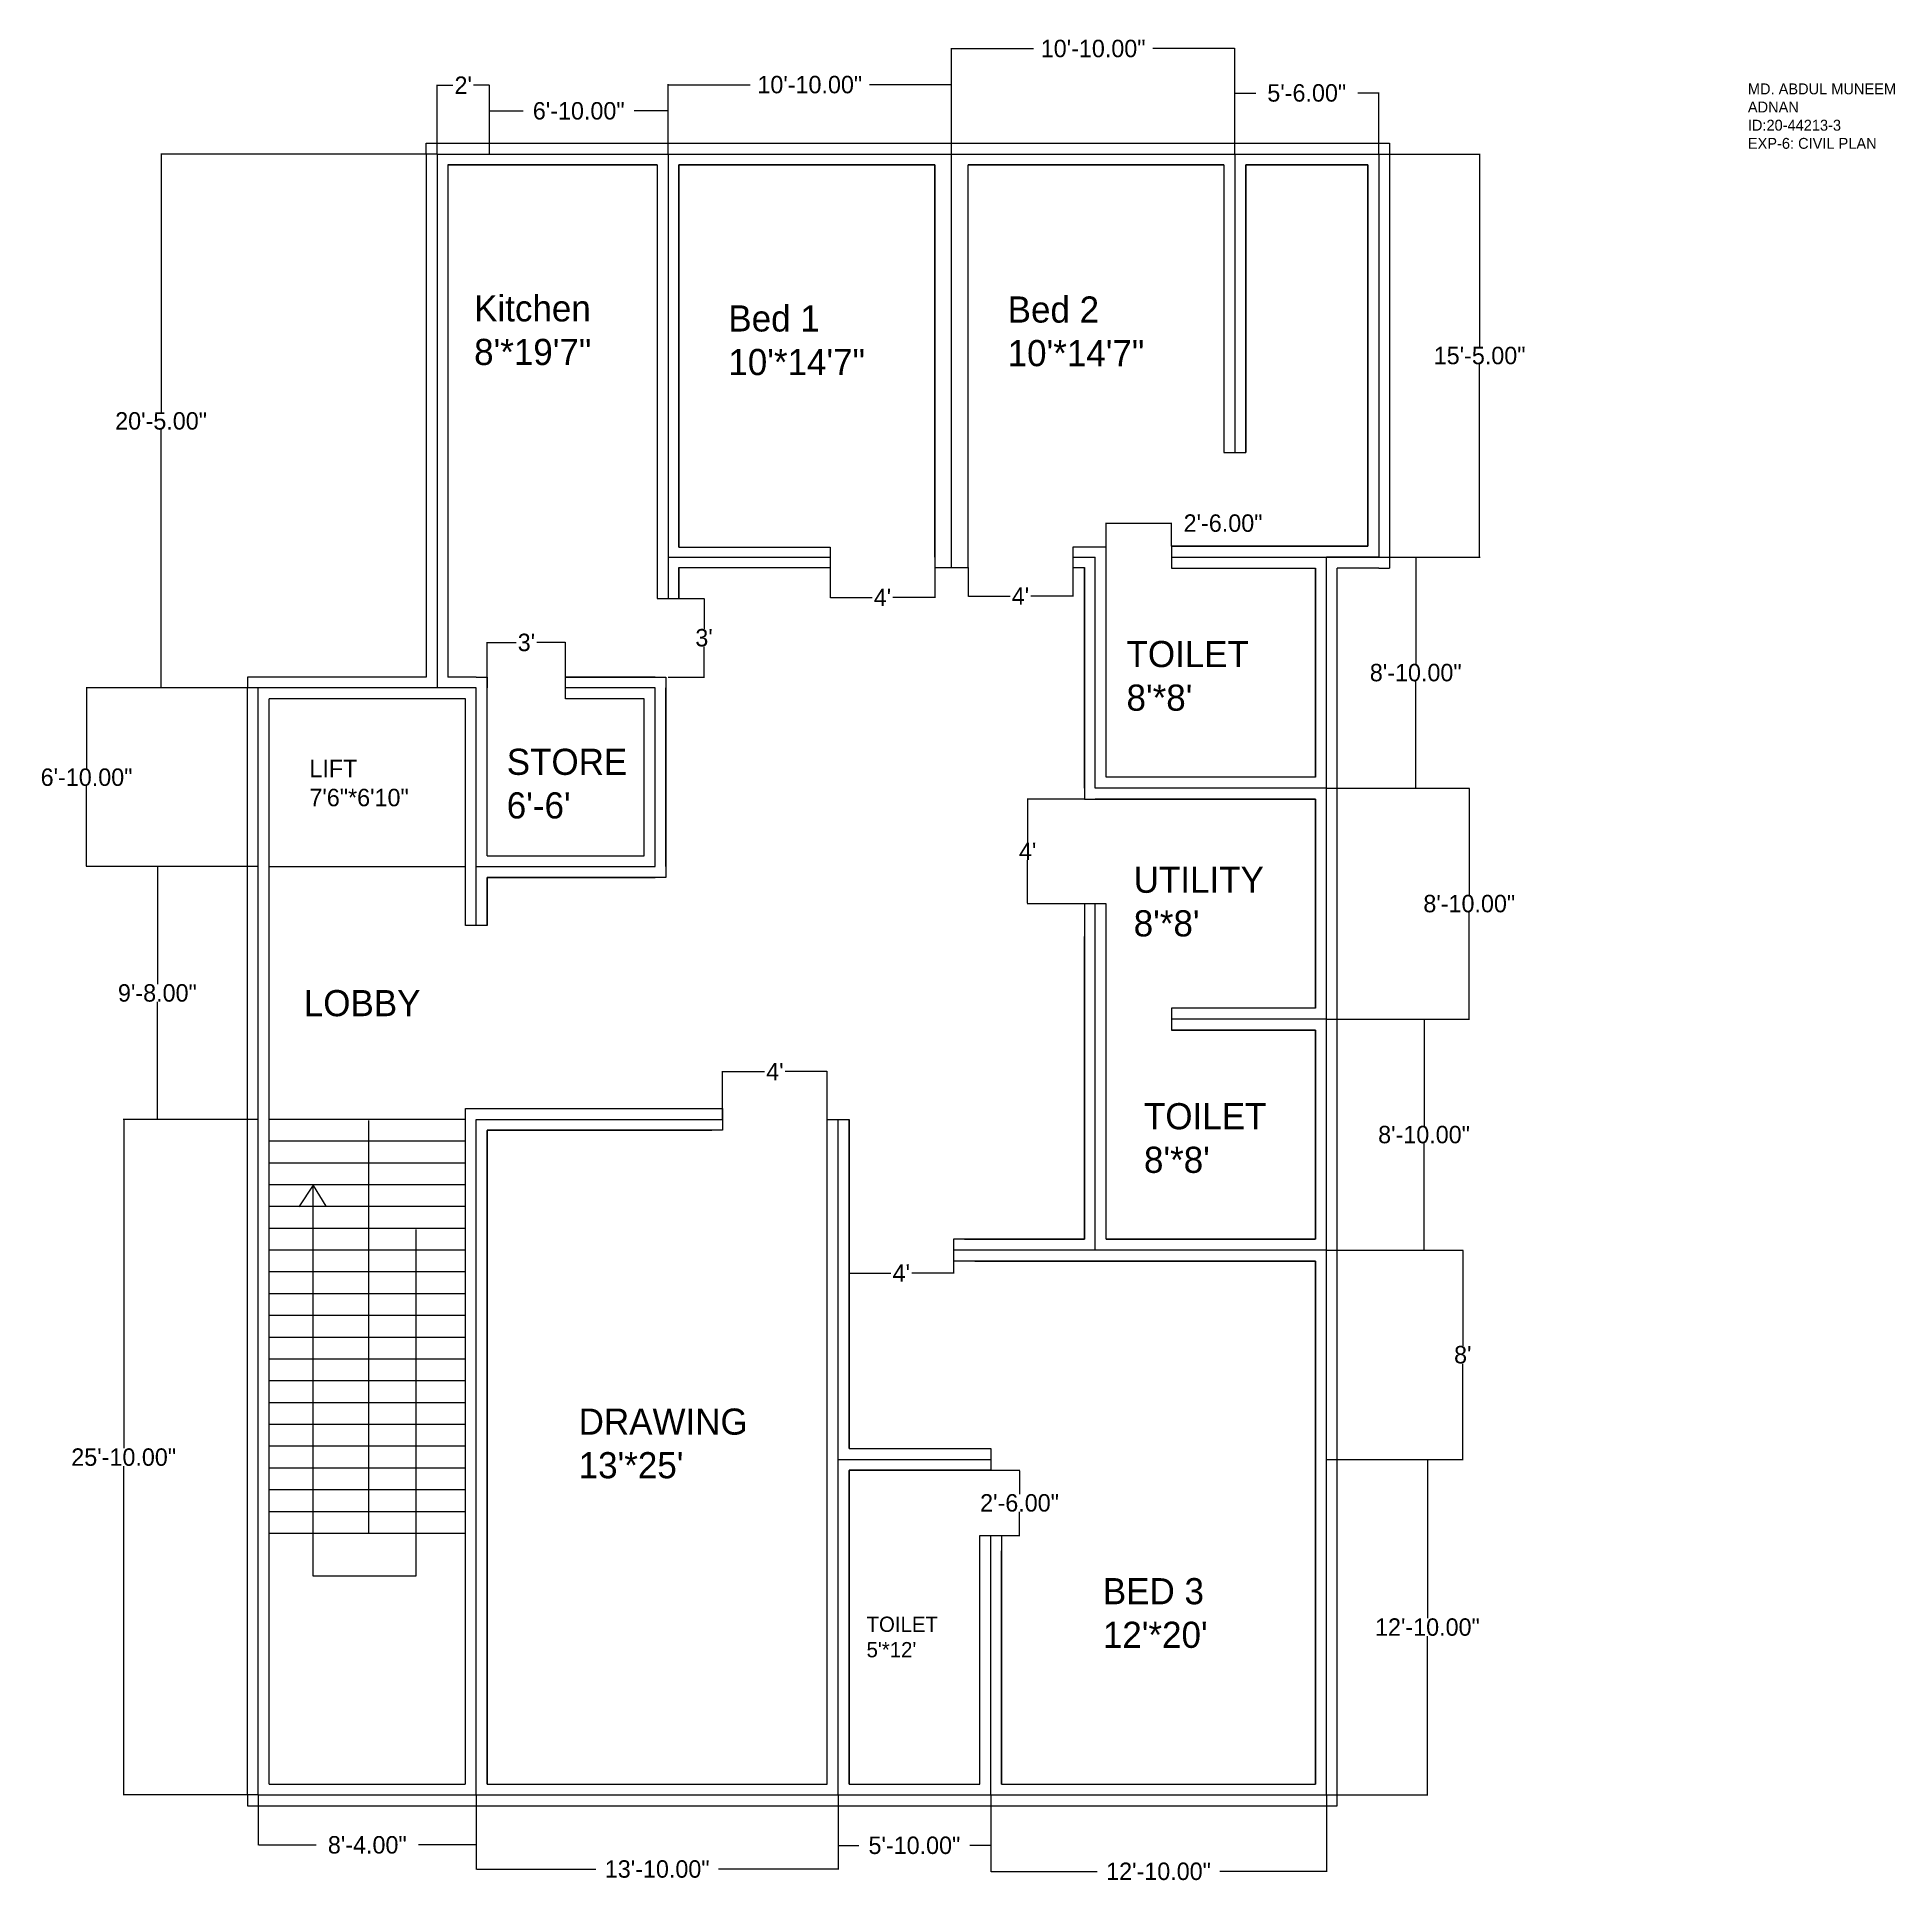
# Model space of a CAD drawing. Header units: inches. Extents: x 15 to 867, y 2 to 849.
import ezdxf

# ---------------------------------------------------------------- set-up
doc = ezdxf.new("R2010")
doc.units = ezdxf.units.IN
doc.header["$MEASUREMENT"] = 0
doc.linetypes.add('HIDDEN', pattern=[0.375, 0.25, -0.125])
doc.dimstyles.get("Standard").update_dxf_attribs({"dimtxt": 0.18, "dimasz": 0.18, "dimexe": 0.18, "dimexo": 0.0625, "dimgap": 0.09, "dimtad": 0, "dimtih": 1, "dimtoh": 1, "dimdec": 4, "dimzin": 0, "dimdsep": 46, "dimtxsty": 'Standard', "dimcen": 0.09, "dimadec": 0, "dimazin": 0, "dimtfac": 1, "dimtdec": 4, "dimtofl": 0, "dimtmove": 0, "dimatfit": 3, "dimfxl": 1, "dimtolj": 1, "dimtzin": 0, "dimarcsym": 0})

# ---------------------------------------------------------------- blocks, each defined once
blk = doc.blocks.new('*D1')
at = {"color": 0, "lineweight": -2}
for p, q in [((-228.37, -21.36), (-228.37, -44.4)), ((-128.37, -21.36), (-128.37, -44.4)), ((-228.19, -44.22), (-201.79, -44.22)), ((-128.55, -44.22), (-154.95, -44.22))]:
    blk.add_line(p, q, dxfattribs=at)
at = {"color": 0}
for points in [[(-228.19, -44.19), (-228.19, -44.25), (-228.37, -44.22)], [(-128.55, -44.19), (-128.55, -44.25), (-128.37, -44.22)]]:
    blk.add_solid(points, dxfattribs=at)
at = {"layer": 'Defpoints', "color": 0}
for p in [(-228.37, -21.3), (-128.37, -21.3), (-128.37, -44.22)]:
    blk.add_point(p, dxfattribs=at)
at = {"color": 0, "insert": (-178.37, -44.22), "char_height": 8, "attachment_point": 5}
blk.add_mtext('\\A1;8\'-4.00"', dxfattribs=at)
blk = doc.blocks.new('*D2')
at = {"color": 0, "lineweight": -2}
for p, q in [((-128.37, -21.42), (-128.37, -55.5)), ((37.63, -21.36), (37.63, -55.5)), ((-128.19, -55.32), (-73.46, -55.32)), ((37.45, -55.32), (-17.28, -55.32))]:
    blk.add_line(p, q, dxfattribs=at)
at = {"color": 0}
for points in [[(-128.19, -55.29), (-128.19, -55.35), (-128.37, -55.32)], [(37.45, -55.29), (37.45, -55.35), (37.63, -55.32)]]:
    blk.add_solid(points, dxfattribs=at)
at = {"layer": 'Defpoints', "color": 0}
for p in [(-128.37, -21.36), (37.63, -21.3), (37.63, -55.32)]:
    blk.add_point(p, dxfattribs=at)
at = {"color": 0, "insert": (-45.37, -55.32), "char_height": 8, "attachment_point": 5}
blk.add_mtext('\\A1;13\'-10.00"', dxfattribs=at)
blk = doc.blocks.new('*D3')
at = {"color": 0, "lineweight": -2}
for p, q in [((37.63, -21.36), (37.63, -44.62)), ((107.63, -21.36), (107.63, -44.62)), ((37.81, -44.44), (47.21, -44.44)), ((107.45, -44.44), (98.05, -44.44))]:
    blk.add_line(p, q, dxfattribs=at)
at = {"color": 0}
for points in [[(37.81, -44.41), (37.81, -44.47), (37.63, -44.44)], [(107.45, -44.41), (107.45, -44.47), (107.63, -44.44)]]:
    blk.add_solid(points, dxfattribs=at)
at = {"layer": 'Defpoints', "color": 0}
for p in [(37.63, -21.3), (107.63, -21.3), (107.63, -44.44)]:
    blk.add_point(p, dxfattribs=at)
at = {"color": 0, "insert": (72.63, -44.44), "char_height": 8, "attachment_point": 5}
blk.add_mtext('\\A1;5\'-10.00"', dxfattribs=at)
blk = doc.blocks.new('*D4')
at = {"color": 0, "lineweight": -2}
for p, q in [((107.63, -21.42), (107.63, -56.56)), ((261.63, -21.36), (261.63, -56.56)), ((107.81, -56.38), (156.54, -56.38)), ((261.45, -56.38), (212.72, -56.38))]:
    blk.add_line(p, q, dxfattribs=at)
at = {"color": 0}
for points in [[(107.81, -56.35), (107.81, -56.41), (107.63, -56.38)], [(261.45, -56.35), (261.45, -56.41), (261.63, -56.38)]]:
    blk.add_solid(points, dxfattribs=at)
at = {"layer": 'Defpoints', "color": 0}
for p in [(107.63, -21.36), (261.63, -21.3), (261.63, -56.38)]:
    blk.add_point(p, dxfattribs=at)
at = {"color": 0, "insert": (184.63, -56.38), "char_height": 8, "attachment_point": 5}
blk.add_mtext('\\A1;12\'-10.00"', dxfattribs=at)
blk = doc.blocks.new('*D5')
at = {"color": 0, "lineweight": -2}
for p, q in [((261.69, 132.7), (308.17, 132.7)), ((307.99, 132.52), (307.99, 59.79)), ((307.99, -21.12), (307.99, 51.61)), ((261.69, -21.3), (308.17, -21.3))]:
    blk.add_line(p, q, dxfattribs=at)
at = {"color": 0}
for points in [[(307.96, 132.52), (308.02, 132.52), (307.99, 132.7)], [(307.96, -21.12), (308.02, -21.12), (307.99, -21.3)]]:
    blk.add_solid(points, dxfattribs=at)
at = {"layer": 'Defpoints', "color": 0}
for p in [(261.63, 132.7), (307.99, 132.7), (261.63, -21.3)]:
    blk.add_point(p, dxfattribs=at)
at = {"color": 0, "insert": (307.99, 55.7), "char_height": 8, "attachment_point": 5}
blk.add_mtext('\\A1;12\'-10.00"', dxfattribs=at)
blk = doc.blocks.new('*D6')
at = {"color": 0, "lineweight": -2}
for p, q in [((261.69, 228.7), (324.4, 228.7)), ((324.22, 228.52), (324.22, 184.79)), ((324.22, 132.88), (324.22, 176.61)), ((261.75, 132.7), (324.4, 132.7))]:
    blk.add_line(p, q, dxfattribs=at)
at = {"color": 0}
for points in [[(324.19, 228.52), (324.25, 228.52), (324.22, 228.7)], [(324.19, 132.88), (324.25, 132.88), (324.22, 132.7)]]:
    blk.add_solid(points, dxfattribs=at)
at = {"layer": 'Defpoints', "color": 0}
for p in [(261.63, 228.7), (324.22, 228.7), (261.69, 132.7)]:
    blk.add_point(p, dxfattribs=at)
at = {"color": 0, "insert": (324.22, 180.7), "char_height": 8, "attachment_point": 5}
blk.add_mtext("\\A1;8'", dxfattribs=at)
blk = doc.blocks.new('*D7')
at = {"color": 0, "lineweight": -2}
for p, q in [((261.69, 334.7), (306.62, 334.7)), ((306.44, 334.52), (306.44, 285.79)), ((306.44, 228.88), (306.44, 277.61)), ((261.69, 228.7), (306.62, 228.7))]:
    blk.add_line(p, q, dxfattribs=at)
at = {"color": 0}
for points in [[(306.41, 334.52), (306.47, 334.52), (306.44, 334.7)], [(306.41, 228.88), (306.47, 228.88), (306.44, 228.7)]]:
    blk.add_solid(points, dxfattribs=at)
at = {"layer": 'Defpoints', "color": 0}
for p in [(261.63, 334.7), (306.44, 334.7), (261.63, 228.7)]:
    blk.add_point(p, dxfattribs=at)
at = {"color": 0, "insert": (306.44, 281.7), "char_height": 8, "attachment_point": 5}
blk.add_mtext('\\A1;8\'-10.00"', dxfattribs=at)
blk = doc.blocks.new('*D8')
at = {"color": 0, "lineweight": -2}
for p, q in [((261.69, 440.7), (327.37, 440.7)), ((327.19, 440.52), (327.19, 391.79)), ((327.19, 334.88), (327.19, 383.61)), ((261.75, 334.7), (327.37, 334.7))]:
    blk.add_line(p, q, dxfattribs=at)
at = {"color": 0}
for points in [[(327.16, 440.52), (327.22, 440.52), (327.19, 440.7)], [(327.16, 334.88), (327.22, 334.88), (327.19, 334.7)]]:
    blk.add_solid(points, dxfattribs=at)
at = {"layer": 'Defpoints', "color": 0}
for p in [(261.63, 440.7), (327.19, 440.7), (261.69, 334.7)]:
    blk.add_point(p, dxfattribs=at)
at = {"color": 0, "insert": (327.19, 387.7), "char_height": 8, "attachment_point": 5}
blk.add_mtext('\\A1;8\'-10.00"', dxfattribs=at)
blk = doc.blocks.new('*D9')
at = {"color": 0, "lineweight": -2}
for p, q in [((261.69, 546.7), (302.81, 546.7)), ((302.63, 546.52), (302.63, 497.79)), ((302.63, 440.88), (302.63, 489.61)), ((261.75, 440.7), (302.81, 440.7))]:
    blk.add_line(p, q, dxfattribs=at)
at = {"color": 0}
for points in [[(302.6, 546.52), (302.66, 546.52), (302.63, 546.7)], [(302.6, 440.88), (302.66, 440.88), (302.63, 440.7)]]:
    blk.add_solid(points, dxfattribs=at)
at = {"layer": 'Defpoints', "color": 0}
for p in [(261.63, 546.7), (302.63, 546.7), (261.69, 440.7)]:
    blk.add_point(p, dxfattribs=at)
at = {"color": 0, "insert": (302.63, 493.7), "char_height": 8, "attachment_point": 5}
blk.add_mtext('\\A1;8\'-10.00"', dxfattribs=at)
blk = doc.blocks.new('*D10')
at = {"color": 0, "lineweight": -2}
for p, q in [((285.69, 731.7), (332.12, 731.7)), ((331.94, 731.52), (331.94, 643.29)), ((331.94, 546.88), (331.94, 635.11)), ((285.69, 546.7), (332.12, 546.7))]:
    blk.add_line(p, q, dxfattribs=at)
at = {"color": 0}
for points in [[(331.91, 731.52), (331.97, 731.52), (331.94, 731.7)], [(331.91, 546.88), (331.97, 546.88), (331.94, 546.7)]]:
    blk.add_solid(points, dxfattribs=at)
at = {"layer": 'Defpoints', "color": 0}
for p in [(285.63, 731.7), (331.94, 731.7), (285.63, 546.7)]:
    blk.add_point(p, dxfattribs=at)
at = {"color": 0, "insert": (331.94, 639.2), "char_height": 8, "attachment_point": 5}
blk.add_mtext('\\A1;15\'-5.00"', dxfattribs=at)
blk = doc.blocks.new('*D11')
at = {"color": 0, "lineweight": -2}
for p, q in [((219.63, 731.76), (219.63, 759.89)), ((219.81, 759.71), (229.21, 759.71)), ((285.45, 759.71), (276.05, 759.71)), ((285.63, 731.76), (285.63, 759.89))]:
    blk.add_line(p, q, dxfattribs=at)
at = {"color": 0}
for points in [[(219.81, 759.74), (219.81, 759.68), (219.63, 759.71)], [(285.45, 759.74), (285.45, 759.68), (285.63, 759.71)]]:
    blk.add_solid(points, dxfattribs=at)
at = {"layer": 'Defpoints', "color": 0}
for p in [(219.63, 759.71), (219.63, 731.7), (285.63, 731.7)]:
    blk.add_point(p, dxfattribs=at)
at = {"color": 0, "insert": (252.63, 759.71), "char_height": 8, "attachment_point": 5}
blk.add_mtext('\\A1;5\'-6.00"', dxfattribs=at)
blk = doc.blocks.new('*D12')
at = {"color": 0, "lineweight": -2}
for p, q in [((89.63, 731.76), (89.63, 780.28)), ((89.81, 780.1), (127.21, 780.1)), ((219.45, 780.1), (182.05, 780.1)), ((219.63, 731.83), (219.63, 780.28))]:
    blk.add_line(p, q, dxfattribs=at)
at = {"color": 0}
for points in [[(89.81, 780.13), (89.81, 780.07), (89.63, 780.1)], [(219.45, 780.13), (219.45, 780.07), (219.63, 780.1)]]:
    blk.add_solid(points, dxfattribs=at)
at = {"layer": 'Defpoints', "color": 0}
for p in [(89.63, 780.1), (89.63, 731.7), (219.63, 731.76)]:
    blk.add_point(p, dxfattribs=at)
at = {"color": 0, "insert": (154.63, 780.1), "char_height": 8, "attachment_point": 5}
blk.add_mtext('\\A1;10\'-10.00"', dxfattribs=at)
blk = doc.blocks.new('*D13')
at = {"color": 0, "lineweight": -2}
for p, q in [((-40.37, 731.76), (-40.37, 763.71)), ((-40.19, 763.53), (-2.79, 763.53)), ((89.45, 763.53), (52.05, 763.53)), ((89.63, 731.76), (89.63, 763.71))]:
    blk.add_line(p, q, dxfattribs=at)
at = {"color": 0}
for points in [[(-40.19, 763.56), (-40.19, 763.5), (-40.37, 763.53)], [(89.45, 763.56), (89.45, 763.5), (89.63, 763.53)]]:
    blk.add_solid(points, dxfattribs=at)
at = {"layer": 'Defpoints', "color": 0}
for p in [(-40.37, 763.53), (-40.37, 731.7), (89.63, 731.7)]:
    blk.add_point(p, dxfattribs=at)
at = {"color": 0, "insert": (24.63, 763.53), "char_height": 8, "attachment_point": 5}
blk.add_mtext('\\A1;10\'-10.00"', dxfattribs=at)
blk = doc.blocks.new('*D14')
at = {"color": 0, "lineweight": -2}
for p, q in [((-146.37, 731.76), (-146.37, 763.48)), ((-146.19, 763.3), (-139.13, 763.3)), ((-122.55, 763.3), (-129.61, 763.3)), ((-122.37, 731.76), (-122.37, 763.48))]:
    blk.add_line(p, q, dxfattribs=at)
at = {"color": 0}
for points in [[(-146.19, 763.33), (-146.19, 763.27), (-146.37, 763.3)], [(-122.55, 763.33), (-122.55, 763.27), (-122.37, 763.3)]]:
    blk.add_solid(points, dxfattribs=at)
at = {"layer": 'Defpoints', "color": 0}
for p in [(-122.37, 763.3), (-146.37, 731.7), (-122.37, 731.7)]:
    blk.add_point(p, dxfattribs=at)
at = {"color": 0, "insert": (-134.37, 763.3), "char_height": 8, "attachment_point": 5}
blk.add_mtext("\\A1;2'", dxfattribs=at)
blk = doc.blocks.new('*D15')
at = {"color": 0, "lineweight": -2}
for p, q in [((-122.37, 731.83), (-122.37, 751.67)), ((-122.19, 751.49), (-106.79, 751.49)), ((-40.55, 751.49), (-55.95, 751.49)), ((-40.37, 731.83), (-40.37, 751.67))]:
    blk.add_line(p, q, dxfattribs=at)
at = {"color": 0}
for points in [[(-122.19, 751.52), (-122.19, 751.46), (-122.37, 751.49)], [(-40.55, 751.52), (-40.55, 751.46), (-40.37, 751.49)]]:
    blk.add_solid(points, dxfattribs=at)
at = {"layer": 'Defpoints', "color": 0}
for p in [(-40.37, 751.49), (-122.37, 731.76), (-40.37, 731.76)]:
    blk.add_point(p, dxfattribs=at)
at = {"color": 0, "insert": (-81.37, 751.49), "char_height": 8, "attachment_point": 5}
blk.add_mtext('\\A1;6\'-10.00"', dxfattribs=at)
blk = doc.blocks.new('*D16')
at = {"color": 0, "lineweight": -2}
for p, q in [((-146.43, 731.7), (-273.15, 731.7)), ((-272.97, 731.52), (-272.97, 613.29)), ((-272.97, 486.88), (-272.97, 605.11)), ((-146.43, 486.7), (-273.15, 486.7))]:
    blk.add_line(p, q, dxfattribs=at)
at = {"color": 0}
for points in [[(-273, 731.52), (-272.94, 731.52), (-272.97, 731.7)], [(-273, 486.88), (-272.94, 486.88), (-272.97, 486.7)]]:
    blk.add_solid(points, dxfattribs=at)
at = {"layer": 'Defpoints', "color": 0}
for p in [(-272.97, 731.7), (-146.37, 731.7), (-146.37, 486.7)]:
    blk.add_point(p, dxfattribs=at)
at = {"color": 0, "insert": (-272.97, 609.2), "char_height": 8, "attachment_point": 5}
blk.add_mtext('\\A1;20\'-5.00"', dxfattribs=at)
blk = doc.blocks.new('*D17')
at = {"color": 0, "lineweight": -2}
for p, q in [((-228.43, 486.7), (-307.35, 486.7)), ((-307.17, 486.52), (-307.17, 449.79)), ((-307.17, 404.88), (-307.17, 441.61)), ((-228.43, 404.7), (-307.35, 404.7))]:
    blk.add_line(p, q, dxfattribs=at)
at = {"color": 0}
for points in [[(-307.2, 486.52), (-307.14, 486.52), (-307.17, 486.7)], [(-307.2, 404.88), (-307.14, 404.88), (-307.17, 404.7)]]:
    blk.add_solid(points, dxfattribs=at)
at = {"layer": 'Defpoints', "color": 0}
for p in [(-228.37, 486.7), (-307.17, 404.7), (-228.37, 404.7)]:
    blk.add_point(p, dxfattribs=at)
at = {"color": 0, "insert": (-307.17, 445.7), "char_height": 8, "attachment_point": 5}
blk.add_mtext('\\A1;6\'-10.00"', dxfattribs=at)
blk = doc.blocks.new('*D18')
at = {"color": 0, "lineweight": -2}
for p, q in [((-228.5, 404.7), (-274.85, 404.7)), ((-274.67, 404.52), (-274.67, 350.79)), ((-274.67, 288.88), (-274.67, 342.61)), ((-228.43, 288.7), (-274.85, 288.7))]:
    blk.add_line(p, q, dxfattribs=at)
at = {"color": 0}
for points in [[(-274.7, 404.52), (-274.64, 404.52), (-274.67, 404.7)], [(-274.7, 288.88), (-274.64, 288.88), (-274.67, 288.7)]]:
    blk.add_solid(points, dxfattribs=at)
at = {"layer": 'Defpoints', "color": 0}
for p in [(-228.43, 404.7), (-274.67, 288.7), (-228.37, 288.7)]:
    blk.add_point(p, dxfattribs=at)
at = {"color": 0, "insert": (-274.67, 346.7), "char_height": 8, "attachment_point": 5}
blk.add_mtext('\\A1;9\'-8.00"', dxfattribs=at)
blk = doc.blocks.new('*D19')
at = {"color": 0, "lineweight": -2}
for p, q in [((-228.5, 288.7), (-290.31, 288.7)), ((-290.13, 288.52), (-290.13, 137.79)), ((-290.13, -21.12), (-290.13, 129.61)), ((-228.43, -21.3), (-290.31, -21.3))]:
    blk.add_line(p, q, dxfattribs=at)
at = {"color": 0}
for points in [[(-290.16, 288.52), (-290.1, 288.52), (-290.13, 288.7)], [(-290.16, -21.12), (-290.1, -21.12), (-290.13, -21.3)]]:
    blk.add_solid(points, dxfattribs=at)
at = {"layer": 'Defpoints', "color": 0}
for p in [(-228.43, 288.7), (-290.13, -21.3), (-228.37, -21.3)]:
    blk.add_point(p, dxfattribs=at)
at = {"color": 0, "insert": (-290.13, 133.7), "char_height": 8, "attachment_point": 5}
blk.add_mtext('\\A1;25\'-10.00"', dxfattribs=at)
blk = doc.blocks.new('*D20')
at = {"color": 0, "lineweight": -2}
for p, q in [((-123.37, 486.76), (-123.37, 507.73)), ((-123.19, 507.55), (-110.13, 507.55)), ((-87.55, 507.55), (-100.61, 507.55)), ((-87.37, 486.76), (-87.37, 507.73))]:
    blk.add_line(p, q, dxfattribs=at)
at = {"color": 0}
for points in [[(-123.19, 507.58), (-123.19, 507.52), (-123.37, 507.55)], [(-87.55, 507.58), (-87.55, 507.52), (-87.37, 507.55)]]:
    blk.add_solid(points, dxfattribs=at)
at = {"layer": 'Defpoints', "color": 0}
for p in [(-87.37, 507.55), (-123.37, 486.7), (-87.37, 486.7)]:
    blk.add_point(p, dxfattribs=at)
at = {"color": 0, "insert": (-105.37, 507.55), "char_height": 8, "attachment_point": 5}
blk.add_mtext("\\A1;3'", dxfattribs=at)
blk = doc.blocks.new('*D21')
at = {"color": 0, "lineweight": -2}
for p, q in [((-40.31, 527.7), (-23.7, 527.7)), ((-23.88, 527.52), (-23.88, 513.79)), ((-23.88, 491.88), (-23.88, 505.61)), ((-40.31, 491.7), (-23.7, 491.7))]:
    blk.add_line(p, q, dxfattribs=at)
at = {"color": 0}
for points in [[(-23.91, 527.52), (-23.85, 527.52), (-23.88, 527.7)], [(-23.91, 491.88), (-23.85, 491.88), (-23.88, 491.7)]]:
    blk.add_solid(points, dxfattribs=at)
at = {"layer": 'Defpoints', "color": 0}
for p in [(-40.37, 527.7), (-40.37, 491.7), (-23.88, 491.7)]:
    blk.add_point(p, dxfattribs=at)
at = {"color": 0, "insert": (-23.88, 509.7), "char_height": 8, "attachment_point": 5}
blk.add_mtext("\\A1;3'", dxfattribs=at)
blk = doc.blocks.new('*D22')
at = {"color": 0, "lineweight": -2}
for p, q in [((-15.37, 288.76), (-15.37, 310.81)), ((-15.19, 310.63), (3.87, 310.63)), ((32.45, 310.63), (13.39, 310.63)), ((32.63, 288.76), (32.63, 310.81))]:
    blk.add_line(p, q, dxfattribs=at)
at = {"color": 0}
for points in [[(-15.19, 310.66), (-15.19, 310.6), (-15.37, 310.63)], [(32.45, 310.66), (32.45, 310.6), (32.63, 310.63)]]:
    blk.add_solid(points, dxfattribs=at)
at = {"layer": 'Defpoints', "color": 0}
for p in [(32.63, 310.63), (-15.37, 288.7), (32.63, 288.7)]:
    blk.add_point(p, dxfattribs=at)
at = {"color": 0, "insert": (8.63, 310.63), "char_height": 8, "attachment_point": 5}
blk.add_mtext("\\A1;4'", dxfattribs=at)
blk = doc.blocks.new('*D23')
at = {"color": 0, "lineweight": -2}
for p, q in [((42.63, 288.64), (42.63, 218.01)), ((90.63, 228.64), (90.63, 218.01)), ((42.81, 218.19), (61.87, 218.19)), ((90.45, 218.19), (71.39, 218.19))]:
    blk.add_line(p, q, dxfattribs=at)
at = {"color": 0}
for points in [[(42.81, 218.22), (42.81, 218.16), (42.63, 218.19)], [(90.45, 218.22), (90.45, 218.16), (90.63, 218.19)]]:
    blk.add_solid(points, dxfattribs=at)
at = {"layer": 'Defpoints', "color": 0}
for p in [(42.63, 288.7), (90.63, 228.7), (42.63, 218.19)]:
    blk.add_point(p, dxfattribs=at)
at = {"color": 0, "insert": (66.63, 218.19), "char_height": 8, "attachment_point": 5}
blk.add_mtext("\\A1;4'", dxfattribs=at)
blk = doc.blocks.new('*D24')
at = {"color": 0, "lineweight": -2}
for p, q in [((107.69, 127.7), (121.04, 127.7)), ((120.86, 127.52), (120.86, 116.79)), ((120.86, 97.88), (120.86, 108.61)), ((107.69, 97.7), (121.04, 97.7))]:
    blk.add_line(p, q, dxfattribs=at)
at = {"color": 0}
for points in [[(120.83, 127.52), (120.89, 127.52), (120.86, 127.7)], [(120.83, 97.88), (120.89, 97.88), (120.86, 97.7)]]:
    blk.add_solid(points, dxfattribs=at)
at = {"layer": 'Defpoints', "color": 0}
for p in [(107.63, 127.7), (107.63, 97.7), (120.86, 97.7)]:
    blk.add_point(p, dxfattribs=at)
at = {"color": 0, "insert": (120.86, 112.7), "char_height": 8, "attachment_point": 5}
blk.add_mtext('\\A1;2\'-6.00"', dxfattribs=at)
blk = doc.blocks.new('*D25')
at = {"color": 0, "lineweight": -2}
for p, q in [((33.97, 541.97), (33.97, 528.09)), ((81.97, 541.97), (81.97, 528.09)), ((34.15, 528.27), (53.21, 528.27)), ((81.79, 528.27), (62.73, 528.27))]:
    blk.add_line(p, q, dxfattribs=at)
at = {"color": 0}
for points in [[(34.15, 528.3), (34.15, 528.24), (33.97, 528.27)], [(81.79, 528.3), (81.79, 528.24), (81.97, 528.27)]]:
    blk.add_solid(points, dxfattribs=at)
at = {"layer": 'Defpoints', "color": 0}
for p in [(33.97, 542.03), (81.97, 542.03), (33.97, 528.27)]:
    blk.add_point(p, dxfattribs=at)
at = {"color": 0, "insert": (57.97, 528.27), "char_height": 8, "attachment_point": 5}
blk.add_mtext("\\A1;4'", dxfattribs=at)
blk = doc.blocks.new('*D26')
at = {"color": 0, "lineweight": -2}
for p, q in [((97.29, 541.97), (97.29, 528.68)), ((145.29, 541.97), (145.29, 528.68)), ((97.47, 528.86), (116.53, 528.86)), ((145.11, 528.86), (126.05, 528.86))]:
    blk.add_line(p, q, dxfattribs=at)
at = {"color": 0}
for points in [[(97.47, 528.89), (97.47, 528.83), (97.29, 528.86)], [(145.11, 528.89), (145.11, 528.83), (145.29, 528.86)]]:
    blk.add_solid(points, dxfattribs=at)
at = {"layer": 'Defpoints', "color": 0}
for p in [(97.29, 542.03), (145.29, 542.03), (145.29, 528.86)]:
    blk.add_point(p, dxfattribs=at)
at = {"color": 0, "insert": (121.29, 528.86), "char_height": 8, "attachment_point": 5}
blk.add_mtext("\\A1;4'", dxfattribs=at)
blk = doc.blocks.new('*D27')
at = {"color": 0, "lineweight": -2}
for p, q in [((160.63, 551.43), (160.63, 562.48)), ((160.81, 562.3), (190.45, 562.3)), ((190.63, 551.76), (190.63, 562.48)), ((190.63, 562.3), (190.81, 562.3))]:
    blk.add_line(p, q, dxfattribs=at)
at = {"color": 0}
for points in [[(160.81, 562.33), (160.81, 562.27), (160.63, 562.3)], [(190.45, 562.33), (190.45, 562.27), (190.63, 562.3)]]:
    blk.add_solid(points, dxfattribs=at)
at = {"layer": 'Defpoints', "color": 0}
for p in [(190.63, 562.3), (160.63, 551.37), (190.63, 551.7)]:
    blk.add_point(p, dxfattribs=at)
at = {"color": 0, "insert": (214.23, 562.3), "char_height": 8, "attachment_point": 5}
blk.add_mtext('\\A1;2\'-6.00"', dxfattribs=at)
blk = doc.blocks.new('*D28')
at = {"color": 0, "lineweight": -2}
for p, q in [((150.57, 435.7), (124.41, 435.7)), ((124.59, 435.52), (124.59, 415.79)), ((124.59, 387.88), (124.59, 407.61)), ((150.57, 387.7), (124.41, 387.7))]:
    blk.add_line(p, q, dxfattribs=at)
at = {"color": 0}
for points in [[(124.56, 435.52), (124.62, 435.52), (124.59, 435.7)], [(124.56, 387.88), (124.62, 387.88), (124.59, 387.7)]]:
    blk.add_solid(points, dxfattribs=at)
at = {"layer": 'Defpoints', "color": 0}
for p in [(150.63, 435.7), (124.59, 387.7), (150.63, 387.7)]:
    blk.add_point(p, dxfattribs=at)
at = {"color": 0, "insert": (124.59, 411.7), "char_height": 8, "attachment_point": 5}
blk.add_mtext("\\A1;4'", dxfattribs=at)
blk = doc.blocks.new('A$C2EE20860')
for p, q in [((181.13422, 792.07982), (181.13422, 797.07982)), ((181.13422, 797.07982), (186.13422, 797.07982)), ((186.13422, 797.07982), (292.13422, 797.07982)), ((292.13422, 797.07982), (422.13422, 797.07982)), ((422.13422, 797.07982), (552.13422, 797.07982)), ((552.13422, 797.07982), (618.13422, 797.07982)), ((618.13422, 797.07982), (623.13422, 797.07982)), ((623.13422, 797.07982), (623.13422, 792.07982)), ((181.13422, 792.07982), (181.13422, 552.07982)), ((287.13422, 787.07982), (191.13422, 787.07982)), ((287.13422, 787.07982), (287.13422, 588.07982)), ((414.47262, 787.07982), (297.13422, 787.07982)), ((297.13422, 611.74753), (297.13422, 787.07982)), ((414.47262, 787.07982), (414.47262, 602.41212)), ((547.13422, 787.07982), (429.79582, 787.07982)), ((429.79582, 602.41212), (429.79582, 787.07982)), ((547.13422, 787.07982), (547.13422, 655.07982)), ((613.13422, 787.07982), (557.13422, 787.07982)), ((557.13422, 655.07982), (557.13422, 787.07982)), ((613.13422, 612.07982), (613.13422, 787.07982)), ((623.13422, 792.07982), (623.13422, 607.07982)), ((547.13422, 655.07982), (557.13422, 655.07982)), ((297.13422, 611.74753), (366.47422, 611.74753)), ((366.47422, 611.74753), (366.47422, 602.34962)), ((477.82365, 611.74753), (477.79422, 602.41212)), ((493.13422, 611.74753), (477.82365, 611.74753)), ((493.13422, 607.07982), (493.13422, 611.74753)), ((493.13422, 506.07982), (493.13422, 607.07982)), ((613.13422, 612.07982), (523.13422, 612.07982)), ((523.13422, 612.07982), (523.13422, 602.07982)), ((589.13422, 612.07982), (613.13422, 612.07982)), ((623.13422, 607.07982), (623.13422, 602.07982)), ((297.13422, 588.07982), (297.13422, 602.41212)), ((297.13422, 602.41212), (366.47422, 602.41212)), ((414.47262, 602.41212), (429.79582, 602.41212)), ((477.79422, 602.41212), (483.13422, 602.41212)), ((483.13422, 602.41212), (483.13422, 501.07982)), ((523.13422, 602.07982), (589.13422, 602.07982)), ((589.13422, 602.07982), (589.13422, 506.07982)), ((599.13422, 501.07982), (599.13422, 602.07982)), ((618.13422, 602.07982), (599.13422, 602.07982)), ((618.13422, 602.07982), (623.13422, 602.07982)), ((287.13422, 588.07982), (297.13422, 588.07982)), ((104.13422, 552.07982), (99.13422, 552.07982)), ((99.13422, 552.07982), (99.13422, 547.07982)), ((99.13422, 465.07982), (99.13422, 547.07982)), ((181.13422, 552.07982), (104.13422, 552.07982)), ((204.13422, 552.07982), (209.13422, 552.07982)), ((209.13422, 552.07982), (209.13422, 547.07982)), ((209.13422, 470.07982), (209.13422, 547.07982)), ((245.13422, 542.07982), (245.13422, 552.07982)), ((245.13422, 552.07982), (291.13422, 552.07982)), ((286.13422, 552.07982), (291.13422, 552.07982)), ((291.13422, 552.07982), (291.13422, 460.07982)), ((109.13422, 465.07982), (109.13422, 542.07982)), ((186.13422, 542.07982), (109.13422, 542.07982)), ((199.13422, 542.07982), (186.13422, 542.07982)), ((199.13422, 438.07982), (199.13422, 542.07982)), ((281.13422, 542.07982), (245.13422, 542.07982)), ((281.13422, 470.07982), (281.13422, 542.07982)), ((589.13422, 506.07982), (493.13422, 506.07982)), ((483.13422, 501.07982), (483.13422, 496.07982)), ((483.13422, 496.07982), (589.13422, 496.07982)), ((589.13422, 496.07982), (589.13422, 400.07982)), ((599.13422, 395.07982), (599.13422, 501.07982)), ((209.13422, 470.07982), (281.13422, 470.07982)), ((209.13422, 470.07982), (281.13422, 470.07982)), ((99.13422, 349.07982), (99.13422, 465.07982)), ((109.13422, 349.07982), (109.13422, 465.07982)), ((109.13422, 465.07982), (199.13422, 465.07982)), ((291.13422, 460.07982), (209.13422, 460.07982)), ((209.13422, 460.07982), (209.13422, 438.07982)), ((493.13422, 448.07982), (483.13422, 448.07982)), ((483.13422, 448.07982), (483.13422, 294.07982)), ((493.13422, 294.07982), (493.13422, 448.07982)), ((209.13422, 438.07982), (199.13422, 438.07982)), ((589.13422, 400.07982), (523.13422, 400.07982)), ((523.13422, 400.07982), (523.13422, 390.07982)), ((599.13422, 289.07982), (599.13422, 395.07982)), ((523.13422, 390.07982), (589.13422, 390.07982)), ((589.13422, 390.07982), (589.13422, 294.07982)), ((199.13422, 349.07982), (199.13422, 354.07982)), ((199.13422, 354.07982), (317.13422, 354.07982)), ((317.13422, 354.07982), (317.13422, 344.07982)), ((99.13422, 39.07982), (99.13422, 349.07982)), ((109.13422, 44.07982), (109.13422, 349.07982)), ((199.13422, 349.07982), (109.13422, 349.07982)), ((154.70495, 348.61859), (154.70495, 159.0532)), ((199.13422, 44.07982), (199.13422, 349.07982)), ((317.13422, 344.07982), (209.13422, 344.07982)), ((209.13422, 344.07982), (209.13422, 44.07982)), ((365.13422, 44.07982), (365.13422, 349.07982)), ((365.13422, 349.07982), (375.13422, 349.07982)), ((375.13422, 349.07982), (375.13422, 198.07982)), ((199.13422, 339.07982), (109.13422, 339.07982)), ((199.13422, 329.07982), (109.13422, 329.07982)), ((199.13422, 319.07982), (109.13422, 319.07982)), ((129.36298, 318.93134), (122.66327, 309.00839)), ((129.37306, 139.56237), (129.37306, 318.78981)), ((129.37306, 318.78981), (135.07013, 309.25646)), ((199.13422, 309.07982), (109.13422, 309.07982)), ((199.13422, 299.07982), (109.13422, 299.07982)), ((176.35999, 298.55445), (176.35999, 139.56237)), ((483.13422, 294.07982), (423.13422, 294.07982)), ((423.13422, 294.07982), (423.13422, 284.07982)), ((589.13422, 294.07982), (493.13422, 294.07982)), ((199.13422, 289.07982), (109.13422, 289.07982)), ((432.78422, 284.07982), (589.13422, 284.07982)), ((589.13422, 284.07982), (589.13422, 44.07982)), ((599.13422, 193.07982), (599.13422, 289.07982)), ((199.13422, 279.07982), (109.13422, 279.07982)), ((199.13422, 269.07982), (109.13422, 269.07982)), ((199.13422, 259.07982), (109.13422, 259.07982)), ((199.13422, 249.07982), (109.13422, 249.07982)), ((199.13422, 239.07982), (109.13422, 239.07982)), ((199.13422, 229.07982), (109.13422, 229.07982)), ((199.13422, 219.07982), (109.13422, 219.07982)), ((199.13422, 209.07982), (109.13422, 209.07982)), ((199.13422, 199.07982), (109.13422, 199.07982)), ((375.13422, 198.07982), (440.13422, 198.07982)), ((440.13422, 198.07982), (440.13422, 188.07982)), ((199.13422, 189.07982), (109.13422, 189.07982)), ((375.13422, 188.07982), (375.13422, 44.07982)), ((440.13422, 188.07982), (375.13422, 188.07982)), ((589.13422, 44.07982), (589.13422, 193.07982)), ((599.13422, 39.07982), (599.13422, 193.07982)), ((199.13422, 179.07982), (109.13422, 179.07982)), ((199.13422, 169.07982), (109.13422, 169.07982)), ((199.13422, 159.07982), (109.13422, 159.07982)), ((435.13422, 44.07982), (435.13422, 158.07982)), ((435.13422, 158.07982), (445.13422, 158.07982)), ((445.13422, 158.07982), (445.13422, 44.07982)), ((176.35999, 139.56237), (129.37306, 139.56237)), ((209.13422, 44.07982), (365.13422, 44.07982)), ((375.13422, 44.07982), (435.13422, 44.07982)), ((445.13422, 44.07982), (589.13422, 44.07982)), ((99.13422, 39.07982), (99.13422, 34.07982)), ((599.13422, 34.07982), (599.13422, 39.07982)), ((99.13422, 34.07982), (104.13422, 34.07982)), ((104.13422, 34.07982), (204.13422, 34.07982)), ((204.13422, 34.07982), (370.13422, 34.07982)), ((370.13422, 34.07982), (440.13422, 34.07982)), ((440.13422, 34.07982), (594.13422, 34.07982)), ((594.13422, 34.07982), (599.13422, 34.07982))]:
    blk.add_line(p, q)
at = {"linetype": 'HIDDEN'}
for p, q in [((186.13422, 792.07982), (186.13422, 547.07982)), ((186.13422, 792.07982), (292.13422, 792.07982)), ((186.13422, 792.07982), (210.13422, 792.07982)), ((191.13422, 787.07982), (191.13422, 552.07982)), ((191.13422, 787.07982), (191.13422, 552.07982)), ((191.13422, 787.07982), (287.13422, 787.07982)), ((287.13422, 787.07982), (191.13422, 787.07982)), ((287.13422, 787.07982), (287.13422, 588.07982)), ((292.13422, 792.07982), (422.13422, 792.07982)), ((292.13422, 792.07982), (292.13422, 588.07982)), ((297.13422, 787.07982), (414.47262, 787.07982)), ((414.47262, 787.07982), (297.13422, 787.07982)), ((297.13422, 787.07982), (297.13422, 611.74753)), ((414.47262, 607.07982), (414.47262, 787.07982)), ((422.08016, 602.40994), (422.13422, 792.07982)), ((422.13422, 792.07982), (552.13422, 792.07982)), ((429.79582, 787.07982), (547.13422, 787.07982)), ((547.13422, 787.07982), (429.79582, 787.07982)), ((429.79582, 607.07982), (429.79582, 787.07982)), ((547.13422, 787.07982), (547.13422, 655.07982)), ((552.13422, 792.07982), (618.13422, 792.07982)), ((552.13422, 792.07982), (552.13422, 655.07982)), ((557.13422, 787.07982), (613.13422, 787.07982)), ((613.13422, 787.07982), (557.13422, 787.07982)), ((557.13422, 787.07982), (557.13422, 655.07982)), ((613.13422, 787.07982), (613.13422, 612.07982)), ((613.13422, 612.07982), (613.13422, 787.07982)), ((618.13422, 792.07982), (618.13422, 607.07982)), ((292.13422, 607.07982), (366.47422, 607.07982)), ((477.80893, 607.07982), (488.13422, 607.07982)), ((488.13422, 501.07982), (488.13422, 607.07982)), ((493.13422, 506.07982), (493.13422, 607.07982)), ((523.13422, 612.07982), (594.13422, 612.07982)), ((523.13422, 607.07982), (594.13422, 607.07982)), ((589.13422, 612.07982), (613.13422, 612.07982)), ((613.13422, 612.07982), (594.13422, 612.07982)), ((594.13422, 501.07982), (594.13422, 607.07982)), ((618.13422, 607.07982), (594.13422, 607.07982)), ((297.13422, 602.41212), (297.13422, 588.07982)), ((477.79422, 602.41212), (483.13422, 602.41212)), ((483.13422, 501.07982), (483.13422, 602.41212)), ((523.13422, 602.07982), (589.13422, 602.07982)), ((589.13422, 506.07982), (589.13422, 602.07982)), ((589.13422, 506.07982), (589.13422, 602.07982)), ((589.13422, 506.07982), (589.13422, 602.07982)), ((104.13422, 465.07982), (104.13422, 547.07982)), ((186.13422, 547.07982), (104.13422, 547.07982)), ((204.13422, 547.07982), (186.13422, 547.07982)), ((204.13422, 552.07982), (191.13422, 552.07982)), ((204.13422, 438.07982), (204.13422, 547.07982)), ((286.13422, 552.07982), (245.13422, 552.07982)), ((286.13422, 547.07982), (245.13422, 547.07982)), ((286.13422, 465.07982), (286.13422, 547.07982)), ((291.13422, 465.07982), (291.13422, 547.07982)), ((589.13422, 506.07982), (493.13422, 506.07982)), ((594.13422, 501.07982), (488.13422, 501.07982)), ((589.13422, 496.07982), (488.13422, 496.07982)), ((589.13422, 400.07982), (589.13422, 496.07982)), ((594.13422, 395.07982), (594.13422, 501.07982)), ((104.13422, 349.07982), (104.13422, 465.07982)), ((204.13422, 465.07982), (286.13422, 465.07982)), ((209.13422, 438.07982), (209.13422, 460.07982)), ((209.13422, 460.07982), (286.13422, 460.07982)), ((488.13422, 289.07982), (488.13422, 448.07982)), ((483.13422, 294.07982), (483.13422, 433.07982)), ((483.13422, 294.07982), (483.13422, 433.07982)), ((483.13422, 294.07982), (483.13422, 433.07982)), ((493.13422, 294.07982), (493.13422, 433.07982)), ((589.13422, 400.07982), (523.13422, 400.07982)), ((594.13422, 395.07982), (523.13422, 395.07982)), ((594.13422, 289.07982), (594.13422, 395.07982)), ((589.13422, 390.07982), (523.13422, 390.07982)), ((589.13422, 294.07982), (589.13422, 390.07982)), ((204.13422, 354.07982), (312.13422, 354.07982)), ((104.13422, 39.07982), (104.13422, 349.07982)), ((204.13422, 39.07982), (204.13422, 349.07982)), ((204.13422, 349.07982), (317.13422, 349.07982)), ((209.13422, 44.07982), (209.13422, 344.07982)), ((209.13422, 344.07982), (312.13422, 344.07982)), ((365.13422, 193.07982), (365.13422, 349.07982)), ((370.13422, 193.07982), (370.13422, 349.07982)), ((375.13422, 198.07982), (375.13422, 349.07982)), ((483.13422, 294.07982), (428.13422, 294.07982)), ((428.13422, 294.07982), (483.13422, 294.07982)), ((589.13422, 294.07982), (493.13422, 294.07982)), ((493.13422, 294.07982), (589.13422, 294.07982)), ((488.13422, 289.07982), (423.13422, 289.07982)), ((589.13422, 284.07982), (423.13422, 284.07982)), ((488.13422, 284.07982), (428.13422, 284.07982)), ((488.13422, 284.07982), (428.13422, 284.07982)), ((488.13422, 284.07982), (428.13422, 284.07982)), ((594.13422, 289.07982), (488.13422, 289.07982)), ((589.13422, 284.07982), (488.13422, 284.07982)), ((589.13422, 193.07982), (589.13422, 284.07982)), ((589.13422, 193.07982), (589.13422, 284.07982)), ((594.13422, 193.07982), (594.13422, 289.07982)), ((375.13422, 198.07982), (440.13422, 198.07982)), ((375.13422, 198.07982), (440.13422, 198.07982)), ((375.13422, 198.07982), (440.13422, 198.07982)), ((365.13422, 44.07982), (365.13422, 193.07982)), ((370.13422, 39.07982), (370.13422, 193.07982)), ((370.13422, 39.07982), (370.13422, 193.07982)), ((370.13422, 193.07982), (440.13422, 193.07982)), ((375.13422, 44.07982), (375.13422, 188.07982)), ((375.13422, 188.07982), (440.13422, 188.07982)), ((589.13422, 44.07982), (589.13422, 193.07982)), ((589.13422, 44.07982), (589.13422, 193.07982)), ((594.13422, 39.07982), (594.13422, 193.07982)), ((440.13422, 39.07982), (440.13422, 158.07982)), ((435.13422, 44.07982), (435.13422, 151.07982)), ((445.13422, 44.07982), (445.13422, 151.07982)), ((109.13422, 44.07982), (199.13422, 44.07982)), ((209.13422, 44.07982), (365.13422, 44.07982)), ((375.13422, 44.07982), (435.13422, 44.07982)), ((445.13422, 44.07982), (589.13422, 44.07982)), ((104.13422, 39.07982), (204.13422, 39.07982)), ((204.13422, 39.07982), (370.13422, 39.07982)), ((370.13422, 39.07982), (440.13422, 39.07982)), ((440.13422, 39.07982), (594.13422, 39.07982))]:
    blk.add_line(p, q, dxfattribs=at)
at = {"width": 56.7687545, "attachment_point": 1}
for s, insert, char_height in [('Kitchen\\P8\'*19\'7"', (203.14745, 727.28294), 12), ('Bed 2\\P10\'*14\'7"', (447.92114, 726.73743), 12), ('Bed 1\\P10\'*14\'7"', (319.77884, 722.64882), 12), ("TOILET\\P8'*8'", (502.44978, 568.64478), 12), ('LIFT\\P7\'6"*6\'10"', (127.5654, 514.13007), 8), ("STORE\\P6'-6'", (218.10951, 519.19944), 12), ("UTILITY\\P8'*8'", (505.74003, 465.07982), 12), ('LOBBY', (125.01064, 408.45186), 12), ("TOILET\\P8'*8'", (510.45389, 356.55686), 12), ("DRAWING\\P13'*25'", (251.10658, 216.41085), 12), ("BED 3\\P12'*20'", (491.59843, 138.5962), 12), ("TOILET\\P5'*12'", (383.17949, 120.92372), 7)]:
    blk.add_mtext(s, dxfattribs=dict(at, insert=insert, char_height=char_height))
for base, p1, p2, picture, middle in [((422.13422, 840.47809), (552.13422, 792.14232), (422.13422, 792.07982), '*D12', (487.13422, 840.47809)), ((210.13422, 823.6743), (186.13422, 792.07982), (210.13422, 792.07982), '*D14', (198.13422, 823.6743)), ((292.13422, 823.91238), (422.13422, 792.07982), (292.13422, 792.07982), '*D13', (357.13422, 823.91238)), ((552.13422, 820.08952), (618.13422, 792.07982), (552.13422, 792.07982), '*D11', (585.13422, 820.08952)), ((292.13422, 811.86406), (210.13422, 792.14232), (292.13422, 792.14232), '*D15', (251.13422, 811.86406)), ((523.13422, 622.68322), (493.13422, 611.74753), (523.13422, 612.07982), '*D27', (546.73756, 622.68322)), ((366.47422, 588.64444), (414.47262, 602.41212), (366.47422, 602.41212), '*D25', (390.47342, 588.64444)), ((477.79422, 589.243), (429.79582, 602.41212), (477.79422, 602.41212), '*D26', (453.79502, 589.243)), ((245.13422, 567.92568), (209.13422, 547.07982), (245.13422, 547.07982), '*D20', (227.13422, 567.92568)), ((365.13422, 371.01185), (317.13422, 349.07982), (365.13422, 349.07982), '*D22', (341.13422, 371.01185)), ((375.13422, 278.57156), (423.13422, 289.07982), (375.13422, 349.07982), '*D23', (399.13422, 278.57156)), ((204.13422, 16.16147), (104.13422, 39.07982), (204.13422, 39.07982), '*D1', (154.13422, 16.16147)), ((370.13422, 5.06074), (204.13422, 39.01732), (370.13422, 39.07982), '*D2', (287.13422, 5.06074)), ((440.13422, 15.9408), (370.13422, 39.07982), (440.13422, 39.07982), '*D3', (405.13422, 15.9408)), ((594.13422, 4), (440.13422, 39.01732), (594.13422, 39.07982), '*D4', (517.13422, 4))]:
    dim = blk.add_linear_dim(base=base, p1=p1, p2=p2, dimstyle='Standard')
    dim.commit()
    dim.dimension.update_dxf_attribs({"geometry": picture, "text_midpoint": middle, "insert": (332.50467, 60.37898)})
for base, p1, p2, picture, middle in [((59.53379, 792.07982), (186.13422, 547.07982), (186.13422, 792.07982), '*D16', (59.53379, 669.57982)), ((664.44934, 792.07982), (618.13422, 607.07982), (618.13422, 792.07982), '*D10', (664.44934, 699.57982)), ((635.13044, 607.07982), (594.19672, 501.07982), (594.13422, 607.07982), '*D9', (635.13044, 554.07982)), ((308.62655, 552.07982), (292.13422, 588.07982), (292.13422, 552.07982), '*D21', (308.62655, 570.07982)), ((25.33333, 465.07982), (104.13422, 547.07982), (104.13422, 465.07982), '*D17', (25.33333, 506.07982)), ((457.0964, 448.07982), (483.13422, 496.07982), (483.13422, 448.07982), '*D28', (457.0964, 472.07982)), ((659.68998, 501.07982), (594.19672, 395.07982), (594.13422, 501.07982), '*D8', (659.68998, 448.07982)), ((57.83849, 349.07982), (104.07172, 465.07982), (104.13422, 349.07982), '*D18', (57.83849, 407.07982)), ((638.9427, 395.07982), (594.13422, 289.07982), (594.13422, 395.07982), '*D7', (638.9427, 342.07982)), ((42.37088, 39.07982), (104.07172, 349.07982), (104.13422, 39.07982), '*D19', (42.37088, 194.07982)), ((656.72409, 289.07982), (594.19672, 193.07982), (594.13422, 289.07982), '*D6', (656.72409, 241.07982)), ((453.36435, 158.07982), (440.13422, 188.07982), (440.13422, 158.07982), '*D24', (453.36435, 173.07982)), ((640.49628, 193.07982), (594.13422, 39.07982), (594.13422, 193.07982), '*D5', (640.49628, 116.07982))]:
    dim = blk.add_linear_dim(base=base, p1=p1, p2=p2, angle=90, dimstyle='Standard')
    dim.commit()
    dim.dimension.update_dxf_attribs({"geometry": picture, "text_midpoint": middle, "insert": (332.50467, 60.37898)})
blk = doc.blocks.new('A$C2A112B74')
blk.add_blockref('A$C2EE20860', (0, 0))

msp = doc.modelspace()

# ---------------------------------------------------------------- block references
msp.add_blockref('A$C2A112B74', (11.91, 3.5))

# ---------------------------------------------------------------- texts
at = {"insert": (799.42, 827.99), "char_height": 5, "width": 795.0618, "attachment_point": 1}
msp.add_mtext('MD. ABDUL MUNEEM\\PADNAN\\PID:20-44213-3\\PEXP-6: CIVIL PLAN', dxfattribs=at)

doc.saveas('drawing.dxf')
